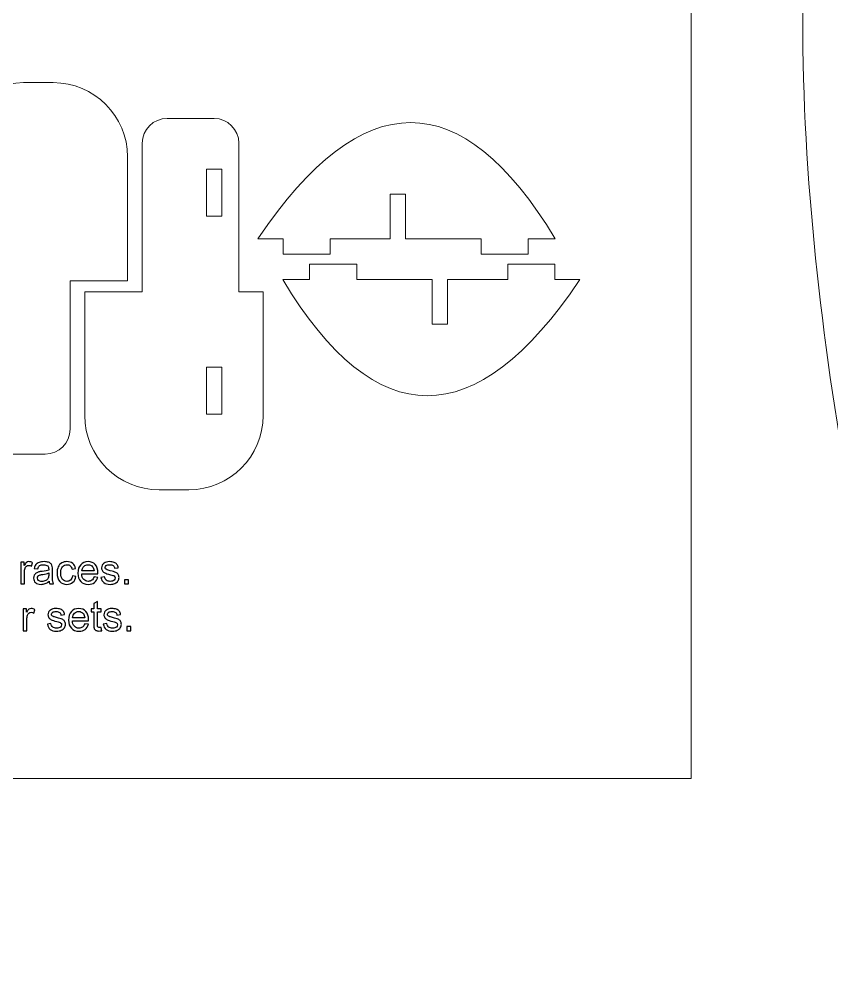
# Model space of a CAD drawing. Header units: millimetres. Extents: x -1420 to -489, y -454 to 898.
# Drawn here: x -1175.1 to -1011, y -453.8 to -260.8 of the extents above; entities that cross this region are included whole.
import ezdxf
from ezdxf.lldxf.tags import DXFTag

# ---------------------------------------------------------------- set-up
doc = ezdxf.new("R2010")
doc.units = ezdxf.units.MM
doc.header["$MEASUREMENT"] = 0
doc.layers.add('Layer 1', color=7, linetype='Continuous')
tags = doc.linetypes.add('New Line1', pattern=[0.3, 0.2, -0.1]).pattern_tags.tags
tags[6:7] = [DXFTag(74, 4), DXFTag(75, 0), DXFTag(340, '0'), DXFTag(46, 1.0), DXFTag(50, 0.0), DXFTag(44, 0.0), DXFTag(45, 0.0)]
tags[4:5] = [DXFTag(74, 4), DXFTag(75, 0), DXFTag(340, '0'), DXFTag(46, 1.0), DXFTag(50, 0.0), DXFTag(44, 0.0), DXFTag(45, 0.0)]

msp = doc.modelspace()

# ---------------------------------------------------------------- linework, layer by layer
at = {"layer": 'Layer 1', "color": 140, "linetype": 'New Line1', "lineweight": 20}
msp.add_lwpolyline([(-1328.9019, -414.1317), (-1039.4477, -414.1317), (-1039.4477, -90.1493), (-1328.9019, -90.1493), (-1328.9019, -414.1317)], close=True, dxfattribs=at)
at = {"layer": 'Layer 1', "color": 1, "lineweight": 20}
msp.add_open_spline([(-986.7467, -453.7659), (-1001.83, -389.4326), (-1016.9134, -325.0992), (-1016.9134, -260.7659), (-1016.9134, -260.7659), (-1016.9134, -196.4326), (-1001.83, -132.0992), (-986.7467, -67.7659)], degree=3, knots=[0, 0, 0, 0, 0.33333333, 0.33333333, 0.33333333, 0.33333333, 1, 1, 1, 1], dxfattribs=at)
at = {"layer": 'Layer 1', "lineweight": 20}
for points, knots in [([(-1189.2019, -313.59), (-1189.2019, -313.59), (-1189.2019, -288.59), (-1189.2019, -288.59), (-1189.2019, -288.59), (-1189.2019, -280.3283), (-1182.4636, -273.59), (-1174.2019, -273.59), (-1174.2019, -273.59), (-1174.2019, -273.59), (-1168.2019, -273.59), (-1168.2019, -273.59), (-1168.2019, -273.59), (-1159.9402, -273.59), (-1153.2019, -280.3283), (-1153.2019, -288.59), (-1153.2019, -288.59), (-1153.2019, -288.59), (-1153.2019, -313.59), (-1153.2019, -313.59)], [0, 0, 0, 0, 0.16666667, 0.16666667, 0.16666667, 0.16666667, 0.33333333, 0.33333333, 0.33333333, 0.33333333, 0.5, 0.5, 0.5, 0.5, 0.66666667, 0.66666667, 0.66666667, 0.66666667, 1, 1, 1, 1]), ([(-1150.2404, -315.8156), (-1150.2404, -315.8156), (-1150.2404, -285.8156), (-1150.2404, -285.8156), (-1150.2404, -285.8156), (-1150.2404, -283.0617), (-1147.9943, -280.8156), (-1145.2404, -280.8156), (-1145.2404, -280.8156), (-1145.2404, -280.8156), (-1135.7404, -280.8156), (-1135.7404, -280.8156), (-1135.7404, -280.8156), (-1132.9865, -280.8156), (-1130.7404, -283.0618), (-1130.7404, -285.8156), (-1130.7404, -285.8156), (-1130.7404, -285.8156), (-1130.7404, -315.8156), (-1130.7404, -315.8156)], [0, 0, 0, 0, 0.16666667, 0.16666667, 0.16666667, 0.16666667, 0.33333333, 0.33333333, 0.33333333, 0.33333333, 0.5, 0.5, 0.5, 0.5, 0.66666667, 0.66666667, 0.66666667, 0.66666667, 1, 1, 1, 1]), ([(-1134.1904, -300.5656), (-1134.1904, -300.5656), (-1137.2904, -300.5656), (-1137.2904, -300.5656), (-1137.2904, -300.5656), (-1137.2904, -300.5656), (-1137.2904, -291.0656), (-1137.2904, -291.0656), (-1137.2904, -291.0656), (-1137.2904, -291.0656), (-1134.1904, -291.0656), (-1134.1904, -291.0656), (-1134.1904, -291.0656), (-1134.1904, -291.0656), (-1134.1904, -300.5656), (-1134.1904, -300.5656)], [0, 0, 0, 0, 0.2, 0.2, 0.2, 0.2, 0.4, 0.4, 0.4, 0.4, 0.6, 0.6, 0.6, 0.6, 1, 1, 1, 1]), ([(-1097.0699, -305.1006), (-1097.0699, -305.1006), (-1097.0699, -296.1006), (-1097.0699, -296.1006), (-1097.0699, -296.1006), (-1097.0699, -296.1006), (-1100.1699, -296.1006), (-1100.1699, -296.1006), (-1100.1699, -296.1006), (-1100.1699, -296.1006), (-1100.1699, -305.1006), (-1100.1699, -305.1006)], [0, 0, 0, 0, 0.25, 0.25, 0.25, 0.25, 0.5, 0.5, 0.5, 0.5, 1, 1, 1, 1]), ([(-1112.3199, -305.1006), (-1112.3199, -305.1006), (-1112.3199, -308.2006), (-1112.3199, -308.2006), (-1112.3199, -308.2006), (-1112.3199, -308.2006), (-1121.8199, -308.2006), (-1121.8199, -308.2006), (-1121.8199, -308.2006), (-1121.8199, -308.2006), (-1121.8199, -305.1006), (-1121.8199, -305.1006)], [0, 0, 0, 0, 0.25, 0.25, 0.25, 0.25, 0.5, 0.5, 0.5, 0.5, 1, 1, 1, 1]), ([(-1072.3199, -305.1006), (-1072.3199, -305.1006), (-1072.3199, -308.2006), (-1072.3199, -308.2006), (-1072.3199, -308.2006), (-1072.3199, -308.2006), (-1081.8199, -308.2006), (-1081.8199, -308.2006), (-1081.8199, -308.2006), (-1081.8199, -308.2006), (-1081.8199, -305.1006), (-1081.8199, -305.1006)], [0, 0, 0, 0, 0.25, 0.25, 0.25, 0.25, 0.5, 0.5, 0.5, 0.5, 1, 1, 1, 1]), ([(-1116.4438, -313.3766), (-1116.4438, -313.3766), (-1116.4438, -310.2766), (-1116.4438, -310.2766), (-1116.4438, -310.2766), (-1116.4438, -310.2766), (-1106.9438, -310.2766), (-1106.9438, -310.2766), (-1106.9438, -310.2766), (-1106.9438, -310.2766), (-1106.9438, -313.3766), (-1106.9438, -313.3766)], [0, 0, 0, 0, 0.25, 0.25, 0.25, 0.25, 0.5, 0.5, 0.5, 0.5, 1, 1, 1, 1]), ([(-1076.4438, -313.3766), (-1076.4438, -313.3766), (-1076.4438, -310.2766), (-1076.4438, -310.2766), (-1076.4438, -310.2766), (-1076.4438, -310.2766), (-1066.9438, -310.2766), (-1066.9438, -310.2766), (-1066.9438, -310.2766), (-1066.9438, -310.2766), (-1066.9438, -313.3766), (-1066.9438, -313.3766)], [0, 0, 0, 0, 0.25, 0.25, 0.25, 0.25, 0.5, 0.5, 0.5, 0.5, 1, 1, 1, 1]), ([(-1164.8017, -313.59), (-1164.8017, -313.59), (-1164.8017, -343.59), (-1164.8017, -343.59), (-1164.8017, -343.59), (-1164.8017, -346.3439), (-1167.0478, -348.59), (-1169.8017, -348.59), (-1169.8017, -348.59), (-1169.8017, -348.59), (-1179.3017, -348.59), (-1179.3017, -348.59), (-1179.3017, -348.59), (-1182.0556, -348.59), (-1184.3017, -346.3438), (-1184.3017, -343.59), (-1184.3017, -343.59), (-1184.3017, -343.59), (-1184.3017, -313.59), (-1184.3017, -313.59)], [0, 0, 0, 0, 0.16666667, 0.16666667, 0.16666667, 0.16666667, 0.33333333, 0.33333333, 0.33333333, 0.33333333, 0.5, 0.5, 0.5, 0.5, 0.66666667, 0.66666667, 0.66666667, 0.66666667, 1, 1, 1, 1]), ([(-1091.6938, -313.3766), (-1091.6938, -313.3766), (-1091.6938, -322.3766), (-1091.6938, -322.3766), (-1091.6938, -322.3766), (-1091.6938, -322.3766), (-1088.5938, -322.3766), (-1088.5938, -322.3766), (-1088.5938, -322.3766), (-1088.5938, -322.3766), (-1088.5938, -313.3766), (-1088.5938, -313.3766)], [0, 0, 0, 0, 0.25, 0.25, 0.25, 0.25, 0.5, 0.5, 0.5, 0.5, 1, 1, 1, 1]), ([(-1125.8402, -315.8156), (-1125.8402, -315.8156), (-1125.8402, -340.8156), (-1125.8402, -340.8156), (-1125.8402, -340.8156), (-1125.8402, -349.0773), (-1132.5785, -355.8156), (-1140.8402, -355.8156), (-1140.8402, -355.8156), (-1140.8402, -355.8156), (-1146.8402, -355.8156), (-1146.8402, -355.8156), (-1146.8402, -355.8156), (-1155.1019, -355.8156), (-1161.8402, -349.0773), (-1161.8402, -340.8156), (-1161.8402, -340.8156), (-1161.8402, -340.8156), (-1161.8402, -315.8156), (-1161.8402, -315.8156)], [0, 0, 0, 0, 0.16666667, 0.16666667, 0.16666667, 0.16666667, 0.33333333, 0.33333333, 0.33333333, 0.33333333, 0.5, 0.5, 0.5, 0.5, 0.66666667, 0.66666667, 0.66666667, 0.66666667, 1, 1, 1, 1]), ([(-1134.1904, -340.5656), (-1134.1904, -340.5656), (-1137.2904, -340.5656), (-1137.2904, -340.5656), (-1137.2904, -340.5656), (-1137.2904, -340.5656), (-1137.2904, -331.0656), (-1137.2904, -331.0656), (-1137.2904, -331.0656), (-1137.2904, -331.0656), (-1134.1904, -331.0656), (-1134.1904, -331.0656), (-1134.1904, -331.0656), (-1134.1904, -331.0656), (-1134.1904, -340.5656), (-1134.1904, -340.5656)], [0, 0, 0, 0, 0.2, 0.2, 0.2, 0.2, 0.4, 0.4, 0.4, 0.4, 0.6, 0.6, 0.6, 0.6, 1, 1, 1, 1])]:
    msp.add_open_spline(points, degree=3, knots=knots, dxfattribs=at)
for points in [[(-1066.8737, -305.1006), (-1085.7833, -273.8366), (-1105.7833, -273.8366), (-1126.8737, -305.1006)], [(-1126.8737, -305.1006), (-1126.8737, -305.1006), (-1121.8199, -305.1006), (-1121.8199, -305.1006)], [(-1112.3199, -305.1006), (-1112.3199, -305.1006), (-1100.1699, -305.1006), (-1100.1699, -305.1006)], [(-1097.0699, -305.1006), (-1097.0699, -305.1006), (-1081.8199, -305.1006), (-1081.8199, -305.1006)], [(-1072.3199, -305.1006), (-1072.3199, -305.1006), (-1066.8737, -305.1006), (-1066.8737, -305.1006)], [(-1164.8017, -313.59), (-1164.8017, -313.59), (-1153.2019, -313.59), (-1153.2019, -313.59)], [(-1116.4438, -313.3766), (-1116.4438, -313.3766), (-1121.89, -313.3766), (-1121.89, -313.3766)], [(-1121.89, -313.3766), (-1102.9804, -344.6406), (-1082.9804, -344.6406), (-1061.89, -313.3766)], [(-1091.6938, -313.3766), (-1091.6938, -313.3766), (-1106.9438, -313.3766), (-1106.9438, -313.3766)], [(-1076.4438, -313.3766), (-1076.4438, -313.3766), (-1088.5938, -313.3766), (-1088.5938, -313.3766)], [(-1061.89, -313.3766), (-1061.89, -313.3766), (-1066.9438, -313.3766), (-1066.9438, -313.3766)], [(-1150.2404, -315.8156), (-1150.2404, -315.8156), (-1161.8402, -315.8156), (-1161.8402, -315.8156)], [(-1125.8402, -315.8156), (-1125.8402, -315.8156), (-1130.7404, -315.8156), (-1130.7404, -315.8156)]]:
    msp.add_open_spline(points, degree=3, dxfattribs=at)
at = {"layer": 'Layer 1', "color": 250}
for points, knots in [([(-1174.7507, -374.8103), (-1174.7507, -374.8103), (-1174.7507, -370.4203), (-1174.7507, -370.4203), (-1174.7507, -370.4203), (-1174.7507, -370.4203), (-1174.0818, -370.4203), (-1174.0818, -370.4203), (-1174.0818, -370.4203), (-1174.0818, -370.4203), (-1174.0818, -371.085), (-1174.0818, -371.085), (-1174.0818, -371.085), (-1173.9111, -370.7745), (-1173.753, -370.5685), (-1173.6077, -370.4697), (-1173.6077, -370.4697), (-1173.4637, -370.3709), (-1173.3043, -370.3201), (-1173.1307, -370.3201), (-1173.1307, -370.3201), (-1172.8795, -370.3201), (-1172.6255, -370.4006), (-1172.3659, -370.56), (-1172.3659, -370.56), (-1172.3659, -370.56), (-1172.6227, -371.2515), (-1172.6227, -371.2515), (-1172.6227, -371.2515), (-1172.8033, -371.1428), (-1172.9854, -371.0892), (-1173.1674, -371.0892), (-1173.1674, -371.0892), (-1173.3311, -371.0892), (-1173.4764, -371.1386), (-1173.6062, -371.2359), (-1173.6062, -371.2359), (-1173.7361, -371.3347), (-1173.8278, -371.4702), (-1173.8828, -371.6438), (-1173.8828, -371.6438), (-1173.9661, -371.9076), (-1174.007, -372.1969), (-1174.007, -372.5116), (-1174.007, -372.5116), (-1174.007, -372.5116), (-1174.007, -374.8103), (-1174.007, -374.8103), (-1174.007, -374.8103), (-1174.007, -374.8103), (-1174.7507, -374.8103), (-1174.7507, -374.8103)], [0, 0, 0, 0, 0.07142857, 0.07142857, 0.07142857, 0.07142857, 0.14285714, 0.14285714, 0.14285714, 0.14285714, 0.21428571, 0.21428571, 0.21428571, 0.21428571, 0.28571429, 0.28571429, 0.28571429, 0.28571429, 0.35714286, 0.35714286, 0.35714286, 0.35714286, 0.42857143, 0.42857143, 0.42857143, 0.42857143, 0.5, 0.5, 0.5, 0.5, 0.57142857, 0.57142857, 0.57142857, 0.57142857, 0.64285714, 0.64285714, 0.64285714, 0.64285714, 0.71428571, 0.71428571, 0.71428571, 0.71428571, 0.78571429, 0.78571429, 0.78571429, 0.78571429, 0.85714286, 0.85714286, 0.85714286, 0.85714286, 1, 1, 1, 1]), ([(-1169.0582, -374.2684), (-1169.3348, -374.5027), (-1169.6001, -374.6678), (-1169.8541, -374.7651), (-1169.8541, -374.7651), (-1170.1095, -374.8611), (-1170.3833, -374.9091), (-1170.6754, -374.9091), (-1170.6754, -374.9091), (-1171.158, -374.9091), (-1171.5277, -374.792), (-1171.7873, -374.5563), (-1171.7873, -374.5563), (-1172.0456, -374.3206), (-1172.1754, -374.0187), (-1172.1754, -373.6532), (-1172.1754, -373.6532), (-1172.1754, -373.4373), (-1172.1274, -373.2411), (-1172.0286, -373.0633), (-1172.0286, -373.0633), (-1171.9313, -372.8855), (-1171.8029, -372.743), (-1171.6448, -372.6358), (-1171.6448, -372.6358), (-1171.4854, -372.5285), (-1171.3076, -372.4467), (-1171.1086, -372.3916), (-1171.1086, -372.3916), (-1170.9632, -372.3535), (-1170.7431, -372.3154), (-1170.4482, -372.2802), (-1170.4482, -372.2802), (-1169.847, -372.2082), (-1169.404, -372.1235), (-1169.1203, -372.0233), (-1169.1203, -372.0233), (-1169.1175, -371.9217), (-1169.1161, -371.8568), (-1169.1161, -371.83), (-1169.1161, -371.83), (-1169.1161, -371.5266), (-1169.1866, -371.3121), (-1169.3278, -371.1894), (-1169.3278, -371.1894), (-1169.5168, -371.02), (-1169.8005, -370.9368), (-1170.1744, -370.9368), (-1170.1744, -370.9368), (-1170.5244, -370.9368), (-1170.7826, -370.9975), (-1170.9505, -371.1202), (-1170.9505, -371.1202), (-1171.1171, -371.243), (-1171.2398, -371.4603), (-1171.3203, -371.7722), (-1171.3203, -371.7722), (-1171.3203, -371.7722), (-1172.047, -371.672), (-1172.047, -371.672), (-1172.047, -371.672), (-1171.9807, -371.3615), (-1171.872, -371.1089), (-1171.721, -370.9184), (-1171.721, -370.9184), (-1171.57, -370.7265), (-1171.3499, -370.5784), (-1171.0634, -370.4753), (-1171.0634, -370.4753), (-1170.777, -370.3723), (-1170.4454, -370.3201), (-1170.0672, -370.3201), (-1170.0672, -370.3201), (-1169.6918, -370.3201), (-1169.3884, -370.3653), (-1169.1542, -370.4528), (-1169.1542, -370.4528), (-1168.9199, -370.5417), (-1168.7478, -370.6517), (-1168.6363, -370.7858), (-1168.6363, -370.7858), (-1168.5262, -370.9199), (-1168.45, -371.0878), (-1168.4049, -371.2924), (-1168.4049, -371.2924), (-1168.3809, -371.4194), (-1168.3682, -371.648), (-1168.3682, -371.9782), (-1168.3682, -371.9782), (-1168.3682, -371.9782), (-1168.3682, -372.9702), (-1168.3682, -372.9702), (-1168.3682, -372.9702), (-1168.3682, -373.6631), (-1168.3527, -374.1005), (-1168.3202, -374.2825), (-1168.3202, -374.2825), (-1168.2892, -374.466), (-1168.2257, -374.6424), (-1168.1325, -374.8103), (-1168.1325, -374.8103), (-1168.1325, -374.8103), (-1168.9101, -374.8103), (-1168.9101, -374.8103), (-1168.9101, -374.8103), (-1168.9863, -374.6565), (-1169.0371, -374.4759), (-1169.0582, -374.2684)], [0, 0, 0, 0, 0.03571429, 0.03571429, 0.03571429, 0.03571429, 0.07142857, 0.07142857, 0.07142857, 0.07142857, 0.10714286, 0.10714286, 0.10714286, 0.10714286, 0.14285714, 0.14285714, 0.14285714, 0.14285714, 0.17857143, 0.17857143, 0.17857143, 0.17857143, 0.21428571, 0.21428571, 0.21428571, 0.21428571, 0.25, 0.25, 0.25, 0.25, 0.28571429, 0.28571429, 0.28571429, 0.28571429, 0.32142857, 0.32142857, 0.32142857, 0.32142857, 0.35714286, 0.35714286, 0.35714286, 0.35714286, 0.39285714, 0.39285714, 0.39285714, 0.39285714, 0.42857143, 0.42857143, 0.42857143, 0.42857143, 0.46428571, 0.46428571, 0.46428571, 0.46428571, 0.5, 0.5, 0.5, 0.5, 0.53571429, 0.53571429, 0.53571429, 0.53571429, 0.57142857, 0.57142857, 0.57142857, 0.57142857, 0.60714286, 0.60714286, 0.60714286, 0.60714286, 0.64285714, 0.64285714, 0.64285714, 0.64285714, 0.67857143, 0.67857143, 0.67857143, 0.67857143, 0.71428571, 0.71428571, 0.71428571, 0.71428571, 0.75, 0.75, 0.75, 0.75, 0.78571429, 0.78571429, 0.78571429, 0.78571429, 0.82142857, 0.82142857, 0.82142857, 0.82142857, 0.85714286, 0.85714286, 0.85714286, 0.85714286, 0.89285714, 0.89285714, 0.89285714, 0.89285714, 0.92857143, 0.92857143, 0.92857143, 0.92857143, 1, 1, 1, 1]), ([(-1164.3493, -373.2016), (-1164.3493, -373.2016), (-1163.6184, -373.2976), (-1163.6184, -373.2976), (-1163.6184, -373.2976), (-1163.6974, -373.8014), (-1163.902, -374.1965), (-1164.2322, -374.4815), (-1164.2322, -374.4815), (-1164.561, -374.7666), (-1164.966, -374.9091), (-1165.4458, -374.9091), (-1165.4458, -374.9091), (-1166.0455, -374.9091), (-1166.5295, -374.7129), (-1166.8936, -374.3206), (-1166.8936, -374.3206), (-1167.2591, -373.9284), (-1167.4425, -373.3653), (-1167.4425, -372.6315), (-1167.4425, -372.6315), (-1167.4425, -372.1574), (-1167.3635, -371.7425), (-1167.2068, -371.3869), (-1167.2068, -371.3869), (-1167.0488, -371.0313), (-1166.8103, -370.7646), (-1166.4886, -370.5868), (-1166.4886, -370.5868), (-1166.1683, -370.409), (-1165.8183, -370.3201), (-1165.4415, -370.3201), (-1165.4415, -370.3201), (-1164.9646, -370.3201), (-1164.5737, -370.4415), (-1164.2717, -370.6828), (-1164.2717, -370.6828), (-1163.9683, -370.9241), (-1163.7736, -371.2656), (-1163.6875, -371.7101), (-1163.6875, -371.7101), (-1163.6875, -371.7101), (-1164.4114, -371.8216), (-1164.4114, -371.8216), (-1164.4114, -371.8216), (-1164.4806, -371.5266), (-1164.6019, -371.3051), (-1164.7769, -371.1555), (-1164.7769, -371.1555), (-1164.9519, -371.0073), (-1165.1635, -370.9326), (-1165.4119, -370.9326), (-1165.4119, -370.9326), (-1165.7873, -370.9326), (-1166.0921, -371.0666), (-1166.3263, -371.3361), (-1166.3263, -371.3361), (-1166.5606, -371.6042), (-1166.6777, -372.029), (-1166.6777, -372.6104), (-1166.6777, -372.6104), (-1166.6777, -373.2002), (-1166.5648, -373.6292), (-1166.3376, -373.8973), (-1166.3376, -373.8973), (-1166.1118, -374.164), (-1165.8169, -374.2981), (-1165.4528, -374.2981), (-1165.4528, -374.2981), (-1165.1607, -374.2981), (-1164.918, -374.2078), (-1164.7219, -374.0285), (-1164.7219, -374.0285), (-1164.5257, -373.8493), (-1164.4015, -373.5742), (-1164.3493, -373.2016)], [0, 0, 0, 0, 0.05, 0.05, 0.05, 0.05, 0.1, 0.1, 0.1, 0.1, 0.15, 0.15, 0.15, 0.15, 0.2, 0.2, 0.2, 0.2, 0.25, 0.25, 0.25, 0.25, 0.3, 0.3, 0.3, 0.3, 0.35, 0.35, 0.35, 0.35, 0.4, 0.4, 0.4, 0.4, 0.45, 0.45, 0.45, 0.45, 0.5, 0.5, 0.5, 0.5, 0.55, 0.55, 0.55, 0.55, 0.6, 0.6, 0.6, 0.6, 0.65, 0.65, 0.65, 0.65, 0.7, 0.7, 0.7, 0.7, 0.75, 0.75, 0.75, 0.75, 0.8, 0.8, 0.8, 0.8, 0.85, 0.85, 0.85, 0.85, 0.9, 0.9, 0.9, 0.9, 1, 1, 1, 1]), ([(-1159.9762, -373.3964), (-1159.9762, -373.3964), (-1159.2072, -373.4909), (-1159.2072, -373.4909), (-1159.2072, -373.4909), (-1159.3285, -373.9411), (-1159.5529, -374.2896), (-1159.8803, -374.538), (-1159.8803, -374.538), (-1160.2091, -374.7849), (-1160.6282, -374.9091), (-1161.1376, -374.9091), (-1161.1376, -374.9091), (-1161.7796, -374.9091), (-1162.2891, -374.7115), (-1162.6644, -374.3164), (-1162.6644, -374.3164), (-1163.0412, -373.9213), (-1163.2289, -373.3667), (-1163.2289, -372.6527), (-1163.2289, -372.6527), (-1163.2289, -371.9133), (-1163.0384, -371.3404), (-1162.6588, -370.9326), (-1162.6588, -370.9326), (-1162.2778, -370.5247), (-1161.7853, -370.3201), (-1161.1785, -370.3201), (-1161.1785, -370.3201), (-1160.5915, -370.3201), (-1160.1117, -370.5205), (-1159.7406, -370.9199), (-1159.7406, -370.9199), (-1159.368, -371.3192), (-1159.1818, -371.8822), (-1159.1818, -372.6061), (-1159.1818, -372.6061), (-1159.1818, -372.6513), (-1159.1832, -372.7176), (-1159.186, -372.8051), (-1159.186, -372.8051), (-1159.186, -372.8051), (-1162.4598, -372.8051), (-1162.4598, -372.8051), (-1162.4598, -372.8051), (-1162.433, -373.2877), (-1162.2961, -373.6574), (-1162.0506, -373.9128), (-1162.0506, -373.9128), (-1161.805, -374.1697), (-1161.5002, -374.2981), (-1161.1333, -374.2981), (-1161.1333, -374.2981), (-1160.861, -374.2981), (-1160.6282, -374.2261), (-1160.4348, -374.0822), (-1160.4348, -374.0822), (-1160.2415, -373.9396), (-1160.0891, -373.711), (-1159.9762, -373.3964)], [0, 0, 0, 0, 0.0625, 0.0625, 0.0625, 0.0625, 0.125, 0.125, 0.125, 0.125, 0.1875, 0.1875, 0.1875, 0.1875, 0.25, 0.25, 0.25, 0.25, 0.3125, 0.3125, 0.3125, 0.3125, 0.375, 0.375, 0.375, 0.375, 0.4375, 0.4375, 0.4375, 0.4375, 0.5, 0.5, 0.5, 0.5, 0.5625, 0.5625, 0.5625, 0.5625, 0.625, 0.625, 0.625, 0.625, 0.6875, 0.6875, 0.6875, 0.6875, 0.75, 0.75, 0.75, 0.75, 0.8125, 0.8125, 0.8125, 0.8125, 0.875, 0.875, 0.875, 0.875, 1, 1, 1, 1]), ([(-1158.5693, -373.4994), (-1158.5693, -373.4994), (-1157.8342, -373.3837), (-1157.8342, -373.3837), (-1157.8342, -373.3837), (-1157.7932, -373.6786), (-1157.6775, -373.9044), (-1157.4884, -374.0624), (-1157.4884, -374.0624), (-1157.3007, -374.219), (-1157.0369, -374.2981), (-1156.6968, -374.2981), (-1156.6968, -374.2981), (-1156.3553, -374.2981), (-1156.1013, -374.2275), (-1155.9362, -374.0892), (-1155.9362, -374.0892), (-1155.7711, -373.9495), (-1155.6878, -373.7858), (-1155.6878, -373.5996), (-1155.6878, -373.5996), (-1155.6878, -373.4302), (-1155.7612, -373.299), (-1155.908, -373.2016), (-1155.908, -373.2016), (-1156.0096, -373.1353), (-1156.2636, -373.052), (-1156.6686, -372.9504), (-1156.6686, -372.9504), (-1157.2133, -372.8122), (-1157.5929, -372.6936), (-1157.8031, -372.592), (-1157.8031, -372.592), (-1158.0134, -372.4918), (-1158.1742, -372.3521), (-1158.2829, -372.1743), (-1158.2829, -372.1743), (-1158.3915, -371.9965), (-1158.4466, -371.8004), (-1158.4466, -371.5859), (-1158.4466, -371.5859), (-1158.4466, -371.3898), (-1158.4014, -371.2091), (-1158.3111, -371.0426), (-1158.3111, -371.0426), (-1158.2222, -370.8747), (-1158.0994, -370.7364), (-1157.9456, -370.6263), (-1157.9456, -370.6263), (-1157.8299, -370.5417), (-1157.6719, -370.4683), (-1157.4729, -370.409), (-1157.4729, -370.409), (-1157.2725, -370.3498), (-1157.058, -370.3201), (-1156.8294, -370.3201), (-1156.8294, -370.3201), (-1156.4851, -370.3201), (-1156.1831, -370.3709), (-1155.9221, -370.4697), (-1155.9221, -370.4697), (-1155.661, -370.5685), (-1155.4691, -370.7025), (-1155.3449, -370.8719), (-1155.3449, -370.8719), (-1155.2208, -371.0426), (-1155.1361, -371.2684), (-1155.0895, -371.552), (-1155.0895, -371.552), (-1155.0895, -371.552), (-1155.8163, -371.6522), (-1155.8163, -371.6522), (-1155.8163, -371.6522), (-1155.8501, -371.4264), (-1155.9461, -371.2501), (-1156.1041, -371.1231), (-1156.1041, -371.1231), (-1156.2622, -370.9961), (-1156.4865, -370.9326), (-1156.7758, -370.9326), (-1156.7758, -370.9326), (-1157.1173, -370.9326), (-1157.3614, -370.989), (-1157.5068, -371.1019), (-1157.5068, -371.1019), (-1157.6535, -371.2148), (-1157.7269, -371.3474), (-1157.7269, -371.4984), (-1157.7269, -371.4984), (-1157.7269, -371.5958), (-1157.6959, -371.6819), (-1157.6352, -371.7595), (-1157.6352, -371.7595), (-1157.5745, -371.8399), (-1157.48, -371.9048), (-1157.3501, -371.9584), (-1157.3501, -371.9584), (-1157.2753, -371.9852), (-1157.0566, -372.0487), (-1156.6926, -372.1475), (-1156.6926, -372.1475), (-1156.1662, -372.2886), (-1155.7993, -372.4029), (-1155.5919, -372.4932), (-1155.5919, -372.4932), (-1155.383, -372.5821), (-1155.2194, -372.7134), (-1155.1008, -372.8841), (-1155.1008, -372.8841), (-1154.9823, -373.0549), (-1154.923, -373.2665), (-1154.923, -373.5205), (-1154.923, -373.5205), (-1154.923, -373.7689), (-1154.9964, -374.0017), (-1155.1403, -374.2219), (-1155.1403, -374.2219), (-1155.2857, -374.4406), (-1155.4945, -374.6099), (-1155.7669, -374.7299), (-1155.7669, -374.7299), (-1156.0392, -374.8498), (-1156.3482, -374.9091), (-1156.6926, -374.9091), (-1156.6926, -374.9091), (-1157.2641, -374.9091), (-1157.6987, -374.7905), (-1157.9978, -374.5535), (-1157.9978, -374.5535), (-1158.297, -374.3164), (-1158.4875, -373.965), (-1158.5693, -373.4994)], [0, 0, 0, 0, 0.02941176, 0.02941176, 0.02941176, 0.02941176, 0.05882353, 0.05882353, 0.05882353, 0.05882353, 0.08823529, 0.08823529, 0.08823529, 0.08823529, 0.11764706, 0.11764706, 0.11764706, 0.11764706, 0.14705882, 0.14705882, 0.14705882, 0.14705882, 0.17647059, 0.17647059, 0.17647059, 0.17647059, 0.20588235, 0.20588235, 0.20588235, 0.20588235, 0.23529412, 0.23529412, 0.23529412, 0.23529412, 0.26470588, 0.26470588, 0.26470588, 0.26470588, 0.29411765, 0.29411765, 0.29411765, 0.29411765, 0.32352941, 0.32352941, 0.32352941, 0.32352941, 0.35294118, 0.35294118, 0.35294118, 0.35294118, 0.38235294, 0.38235294, 0.38235294, 0.38235294, 0.41176471, 0.41176471, 0.41176471, 0.41176471, 0.44117647, 0.44117647, 0.44117647, 0.44117647, 0.47058824, 0.47058824, 0.47058824, 0.47058824, 0.5, 0.5, 0.5, 0.5, 0.52941176, 0.52941176, 0.52941176, 0.52941176, 0.55882353, 0.55882353, 0.55882353, 0.55882353, 0.58823529, 0.58823529, 0.58823529, 0.58823529, 0.61764706, 0.61764706, 0.61764706, 0.61764706, 0.64705882, 0.64705882, 0.64705882, 0.64705882, 0.67647059, 0.67647059, 0.67647059, 0.67647059, 0.70588235, 0.70588235, 0.70588235, 0.70588235, 0.73529412, 0.73529412, 0.73529412, 0.73529412, 0.76470588, 0.76470588, 0.76470588, 0.76470588, 0.79411765, 0.79411765, 0.79411765, 0.79411765, 0.82352941, 0.82352941, 0.82352941, 0.82352941, 0.85294118, 0.85294118, 0.85294118, 0.85294118, 0.88235294, 0.88235294, 0.88235294, 0.88235294, 0.91176471, 0.91176471, 0.91176471, 0.91176471, 0.94117647, 0.94117647, 0.94117647, 0.94117647, 1, 1, 1, 1]), ([(-1162.4189, -372.1927), (-1162.4189, -372.1927), (-1159.9678, -372.1927), (-1159.9678, -372.1927), (-1159.9678, -372.1927), (-1160.0002, -371.8244), (-1160.0948, -371.5464), (-1160.2486, -371.3629), (-1160.2486, -371.3629), (-1160.4856, -371.0765), (-1160.7933, -370.9326), (-1161.17, -370.9326), (-1161.17, -370.9326), (-1161.5115, -370.9326), (-1161.7994, -371.0469), (-1162.0322, -371.2755), (-1162.0322, -371.2755), (-1162.2651, -371.5041), (-1162.3935, -371.8103), (-1162.4189, -372.1927)], [0, 0, 0, 0, 0.16666667, 0.16666667, 0.16666667, 0.16666667, 0.33333333, 0.33333333, 0.33333333, 0.33333333, 0.5, 0.5, 0.5, 0.5, 0.66666667, 0.66666667, 0.66666667, 0.66666667, 1, 1, 1, 1]), ([(-1169.1203, -372.6061), (-1169.3913, -372.7176), (-1169.7962, -372.8107), (-1170.3353, -372.8884), (-1170.3353, -372.8884), (-1170.6415, -372.9321), (-1170.8588, -372.9815), (-1170.9844, -373.0365), (-1170.9844, -373.0365), (-1171.1114, -373.0916), (-1171.2102, -373.172), (-1171.2779, -373.2792), (-1171.2779, -373.2792), (-1171.3471, -373.3851), (-1171.3823, -373.5022), (-1171.3823, -373.632), (-1171.3823, -373.632), (-1171.3823, -373.831), (-1171.3061, -373.9961), (-1171.1566, -374.1287), (-1171.1566, -374.1287), (-1171.007, -374.26), (-1170.7868, -374.3263), (-1170.4976, -374.3263), (-1170.4976, -374.3263), (-1170.2111, -374.3263), (-1169.9557, -374.2642), (-1169.7327, -374.1386), (-1169.7327, -374.1386), (-1169.5098, -374.013), (-1169.3447, -373.8409), (-1169.2403, -373.6236), (-1169.2403, -373.6236), (-1169.1598, -373.4556), (-1169.1203, -373.2073), (-1169.1203, -372.8799), (-1169.1203, -372.8799), (-1169.1203, -372.8799), (-1169.1203, -372.6061), (-1169.1203, -372.6061)], [0, 0, 0, 0, 0.09090909, 0.09090909, 0.09090909, 0.09090909, 0.18181818, 0.18181818, 0.18181818, 0.18181818, 0.27272727, 0.27272727, 0.27272727, 0.27272727, 0.36363636, 0.36363636, 0.36363636, 0.36363636, 0.45454545, 0.45454545, 0.45454545, 0.45454545, 0.54545455, 0.54545455, 0.54545455, 0.54545455, 0.63636364, 0.63636364, 0.63636364, 0.63636364, 0.72727273, 0.72727273, 0.72727273, 0.72727273, 0.81818182, 0.81818182, 0.81818182, 0.81818182, 1, 1, 1, 1]), ([(-1153.8279, -374.8103), (-1153.8279, -374.8103), (-1153.8279, -373.9622), (-1153.8279, -373.9622), (-1153.8279, -373.9622), (-1153.8279, -373.9622), (-1152.9799, -373.9622), (-1152.9799, -373.9622), (-1152.9799, -373.9622), (-1152.9799, -373.9622), (-1152.9799, -374.8103), (-1152.9799, -374.8103), (-1152.9799, -374.8103), (-1152.9799, -374.8103), (-1153.8279, -374.8103), (-1153.8279, -374.8103)], [0, 0, 0, 0, 0.2, 0.2, 0.2, 0.2, 0.4, 0.4, 0.4, 0.4, 0.6, 0.6, 0.6, 0.6, 1, 1, 1, 1]), ([(-1174.2753, -384.269), (-1174.2753, -384.269), (-1174.2753, -379.879), (-1174.2753, -379.879), (-1174.2753, -379.879), (-1174.2753, -379.879), (-1173.6064, -379.879), (-1173.6064, -379.879), (-1173.6064, -379.879), (-1173.6064, -379.879), (-1173.6064, -380.5437), (-1173.6064, -380.5437), (-1173.6064, -380.5437), (-1173.4357, -380.2332), (-1173.2776, -380.0272), (-1173.1323, -379.9284), (-1173.1323, -379.9284), (-1172.9883, -379.8296), (-1172.8289, -379.7788), (-1172.6553, -379.7788), (-1172.6553, -379.7788), (-1172.4041, -379.7788), (-1172.1501, -379.8593), (-1171.8905, -380.0187), (-1171.8905, -380.0187), (-1171.8905, -380.0187), (-1172.1473, -380.7102), (-1172.1473, -380.7102), (-1172.1473, -380.7102), (-1172.3279, -380.6015), (-1172.51, -380.5479), (-1172.692, -380.5479), (-1172.692, -380.5479), (-1172.8557, -380.5479), (-1173.001, -380.5973), (-1173.1308, -380.6946), (-1173.1308, -380.6946), (-1173.2607, -380.7934), (-1173.3524, -380.9289), (-1173.4074, -381.1025), (-1173.4074, -381.1025), (-1173.4907, -381.3663), (-1173.5316, -381.6556), (-1173.5316, -381.9703), (-1173.5316, -381.9703), (-1173.5316, -381.9703), (-1173.5316, -384.269), (-1173.5316, -384.269), (-1173.5316, -384.269), (-1173.5316, -384.269), (-1174.2753, -384.269), (-1174.2753, -384.269)], [0, 0, 0, 0, 0.07142857, 0.07142857, 0.07142857, 0.07142857, 0.14285714, 0.14285714, 0.14285714, 0.14285714, 0.21428571, 0.21428571, 0.21428571, 0.21428571, 0.28571429, 0.28571429, 0.28571429, 0.28571429, 0.35714286, 0.35714286, 0.35714286, 0.35714286, 0.42857143, 0.42857143, 0.42857143, 0.42857143, 0.5, 0.5, 0.5, 0.5, 0.57142857, 0.57142857, 0.57142857, 0.57142857, 0.64285714, 0.64285714, 0.64285714, 0.64285714, 0.71428571, 0.71428571, 0.71428571, 0.71428571, 0.78571429, 0.78571429, 0.78571429, 0.78571429, 0.85714286, 0.85714286, 0.85714286, 0.85714286, 1, 1, 1, 1]), ([(-1169.3928, -382.9581), (-1169.3928, -382.9581), (-1168.6577, -382.8424), (-1168.6577, -382.8424), (-1168.6577, -382.8424), (-1168.6167, -383.1373), (-1168.501, -383.3631), (-1168.3119, -383.5211), (-1168.3119, -383.5211), (-1168.1242, -383.6777), (-1167.8604, -383.7568), (-1167.5203, -383.7568), (-1167.5203, -383.7568), (-1167.1788, -383.7568), (-1166.9248, -383.6862), (-1166.7597, -383.5479), (-1166.7597, -383.5479), (-1166.5946, -383.4082), (-1166.5113, -383.2445), (-1166.5113, -383.0583), (-1166.5113, -383.0583), (-1166.5113, -382.8889), (-1166.5847, -382.7577), (-1166.7315, -382.6603), (-1166.7315, -382.6603), (-1166.8331, -382.594), (-1167.0871, -382.5107), (-1167.4921, -382.4091), (-1167.4921, -382.4091), (-1168.0368, -382.2709), (-1168.4164, -382.1523), (-1168.6266, -382.0507), (-1168.6266, -382.0507), (-1168.8369, -381.9505), (-1168.9977, -381.8108), (-1169.1064, -381.633), (-1169.1064, -381.633), (-1169.215, -381.4552), (-1169.2701, -381.2591), (-1169.2701, -381.0446), (-1169.2701, -381.0446), (-1169.2701, -380.8485), (-1169.2249, -380.6678), (-1169.1346, -380.5013), (-1169.1346, -380.5013), (-1169.0457, -380.3334), (-1168.9229, -380.1951), (-1168.7691, -380.085), (-1168.7691, -380.085), (-1168.6534, -380.0004), (-1168.4954, -379.927), (-1168.2964, -379.8677), (-1168.2964, -379.8677), (-1168.096, -379.8085), (-1167.8815, -379.7788), (-1167.6529, -379.7788), (-1167.6529, -379.7788), (-1167.3086, -379.7788), (-1167.0066, -379.8296), (-1166.7456, -379.9284), (-1166.7456, -379.9284), (-1166.4845, -380.0272), (-1166.2926, -380.1612), (-1166.1684, -380.3306), (-1166.1684, -380.3306), (-1166.0443, -380.5013), (-1165.9596, -380.7271), (-1165.913, -381.0107), (-1165.913, -381.0107), (-1165.913, -381.0107), (-1166.6398, -381.1109), (-1166.6398, -381.1109), (-1166.6398, -381.1109), (-1166.6736, -380.8851), (-1166.7696, -380.7088), (-1166.9276, -380.5818), (-1166.9276, -380.5818), (-1167.0857, -380.4548), (-1167.31, -380.3913), (-1167.5993, -380.3913), (-1167.5993, -380.3913), (-1167.9408, -380.3913), (-1168.1849, -380.4477), (-1168.3303, -380.5606), (-1168.3303, -380.5606), (-1168.477, -380.6735), (-1168.5504, -380.8061), (-1168.5504, -380.9571), (-1168.5504, -380.9571), (-1168.5504, -381.0545), (-1168.5194, -381.1406), (-1168.4587, -381.2182), (-1168.4587, -381.2182), (-1168.398, -381.2986), (-1168.3035, -381.3635), (-1168.1736, -381.4171), (-1168.1736, -381.4171), (-1168.0988, -381.4439), (-1167.8801, -381.5074), (-1167.5161, -381.6062), (-1167.5161, -381.6062), (-1166.9897, -381.7473), (-1166.6228, -381.8616), (-1166.4154, -381.9519), (-1166.4154, -381.9519), (-1166.2065, -382.0408), (-1166.0429, -382.1721), (-1165.9243, -382.3428), (-1165.9243, -382.3428), (-1165.8058, -382.5136), (-1165.7465, -382.7252), (-1165.7465, -382.9792), (-1165.7465, -382.9792), (-1165.7465, -383.2276), (-1165.8199, -383.4604), (-1165.9638, -383.6806), (-1165.9638, -383.6806), (-1166.1092, -383.8993), (-1166.318, -384.0686), (-1166.5904, -384.1886), (-1166.5904, -384.1886), (-1166.8627, -384.3085), (-1167.1717, -384.3678), (-1167.5161, -384.3678), (-1167.5161, -384.3678), (-1168.0876, -384.3678), (-1168.5222, -384.2492), (-1168.8213, -384.0122), (-1168.8213, -384.0122), (-1169.1205, -383.7751), (-1169.311, -383.4237), (-1169.3928, -382.9581)], [0, 0, 0, 0, 0.02941176, 0.02941176, 0.02941176, 0.02941176, 0.05882353, 0.05882353, 0.05882353, 0.05882353, 0.08823529, 0.08823529, 0.08823529, 0.08823529, 0.11764706, 0.11764706, 0.11764706, 0.11764706, 0.14705882, 0.14705882, 0.14705882, 0.14705882, 0.17647059, 0.17647059, 0.17647059, 0.17647059, 0.20588235, 0.20588235, 0.20588235, 0.20588235, 0.23529412, 0.23529412, 0.23529412, 0.23529412, 0.26470588, 0.26470588, 0.26470588, 0.26470588, 0.29411765, 0.29411765, 0.29411765, 0.29411765, 0.32352941, 0.32352941, 0.32352941, 0.32352941, 0.35294118, 0.35294118, 0.35294118, 0.35294118, 0.38235294, 0.38235294, 0.38235294, 0.38235294, 0.41176471, 0.41176471, 0.41176471, 0.41176471, 0.44117647, 0.44117647, 0.44117647, 0.44117647, 0.47058824, 0.47058824, 0.47058824, 0.47058824, 0.5, 0.5, 0.5, 0.5, 0.52941176, 0.52941176, 0.52941176, 0.52941176, 0.55882353, 0.55882353, 0.55882353, 0.55882353, 0.58823529, 0.58823529, 0.58823529, 0.58823529, 0.61764706, 0.61764706, 0.61764706, 0.61764706, 0.64705882, 0.64705882, 0.64705882, 0.64705882, 0.67647059, 0.67647059, 0.67647059, 0.67647059, 0.70588235, 0.70588235, 0.70588235, 0.70588235, 0.73529412, 0.73529412, 0.73529412, 0.73529412, 0.76470588, 0.76470588, 0.76470588, 0.76470588, 0.79411765, 0.79411765, 0.79411765, 0.79411765, 0.82352941, 0.82352941, 0.82352941, 0.82352941, 0.85294118, 0.85294118, 0.85294118, 0.85294118, 0.88235294, 0.88235294, 0.88235294, 0.88235294, 0.91176471, 0.91176471, 0.91176471, 0.91176471, 0.94117647, 0.94117647, 0.94117647, 0.94117647, 1, 1, 1, 1]), ([(-1161.8574, -382.8551), (-1161.8574, -382.8551), (-1161.0884, -382.9496), (-1161.0884, -382.9496), (-1161.0884, -382.9496), (-1161.2097, -383.3998), (-1161.4341, -383.7483), (-1161.7615, -383.9967), (-1161.7615, -383.9967), (-1162.0903, -384.2436), (-1162.5094, -384.3678), (-1163.0188, -384.3678), (-1163.0188, -384.3678), (-1163.6608, -384.3678), (-1164.1703, -384.1702), (-1164.5456, -383.7751), (-1164.5456, -383.7751), (-1164.9224, -383.38), (-1165.1101, -382.8254), (-1165.1101, -382.1114), (-1165.1101, -382.1114), (-1165.1101, -381.372), (-1164.9196, -380.7991), (-1164.54, -380.3913), (-1164.54, -380.3913), (-1164.159, -379.9834), (-1163.6665, -379.7788), (-1163.0597, -379.7788), (-1163.0597, -379.7788), (-1162.4727, -379.7788), (-1161.9929, -379.9792), (-1161.6218, -380.3786), (-1161.6218, -380.3786), (-1161.2492, -380.7779), (-1161.063, -381.3409), (-1161.063, -382.0648), (-1161.063, -382.0648), (-1161.063, -382.11), (-1161.0644, -382.1763), (-1161.0672, -382.2638), (-1161.0672, -382.2638), (-1161.0672, -382.2638), (-1164.341, -382.2638), (-1164.341, -382.2638), (-1164.341, -382.2638), (-1164.3142, -382.7464), (-1164.1773, -383.1161), (-1163.9318, -383.3715), (-1163.9318, -383.3715), (-1163.6862, -383.6284), (-1163.3814, -383.7568), (-1163.0145, -383.7568), (-1163.0145, -383.7568), (-1162.7422, -383.7568), (-1162.5094, -383.6848), (-1162.316, -383.5409), (-1162.316, -383.5409), (-1162.1227, -383.3983), (-1161.9703, -383.1697), (-1161.8574, -382.8551)], [0, 0, 0, 0, 0.0625, 0.0625, 0.0625, 0.0625, 0.125, 0.125, 0.125, 0.125, 0.1875, 0.1875, 0.1875, 0.1875, 0.25, 0.25, 0.25, 0.25, 0.3125, 0.3125, 0.3125, 0.3125, 0.375, 0.375, 0.375, 0.375, 0.4375, 0.4375, 0.4375, 0.4375, 0.5, 0.5, 0.5, 0.5, 0.5625, 0.5625, 0.5625, 0.5625, 0.625, 0.625, 0.625, 0.625, 0.6875, 0.6875, 0.6875, 0.6875, 0.75, 0.75, 0.75, 0.75, 0.8125, 0.8125, 0.8125, 0.8125, 0.875, 0.875, 0.875, 0.875, 1, 1, 1, 1]), ([(-1158.5286, -383.603), (-1158.5286, -383.603), (-1158.4214, -384.2605), (-1158.4214, -384.2605), (-1158.4214, -384.2605), (-1158.6302, -384.3043), (-1158.8179, -384.3269), (-1158.983, -384.3269), (-1158.983, -384.3269), (-1159.2539, -384.3269), (-1159.4628, -384.2845), (-1159.6123, -384.1984), (-1159.6123, -384.1984), (-1159.7605, -384.1138), (-1159.8649, -384.0009), (-1159.9256, -383.8612), (-1159.9256, -383.8612), (-1159.9863, -383.7229), (-1160.0173, -383.4294), (-1160.0173, -382.9835), (-1160.0173, -382.9835), (-1160.0173, -382.9835), (-1160.0173, -380.4576), (-1160.0173, -380.4576), (-1160.0173, -380.4576), (-1160.0173, -380.4576), (-1160.5634, -380.4576), (-1160.5634, -380.4576), (-1160.5634, -380.4576), (-1160.5634, -380.4576), (-1160.5634, -379.879), (-1160.5634, -379.879), (-1160.5634, -379.879), (-1160.5634, -379.879), (-1160.0173, -379.879), (-1160.0173, -379.879), (-1160.0173, -379.879), (-1160.0173, -379.879), (-1160.0173, -378.791), (-1160.0173, -378.791), (-1160.0173, -378.791), (-1160.0173, -378.791), (-1159.2765, -378.3451), (-1159.2765, -378.3451), (-1159.2765, -378.3451), (-1159.2765, -378.3451), (-1159.2765, -379.879), (-1159.2765, -379.879), (-1159.2765, -379.879), (-1159.2765, -379.879), (-1158.5286, -379.879), (-1158.5286, -379.879), (-1158.5286, -379.879), (-1158.5286, -379.879), (-1158.5286, -380.4576), (-1158.5286, -380.4576), (-1158.5286, -380.4576), (-1158.5286, -380.4576), (-1159.2765, -380.4576), (-1159.2765, -380.4576), (-1159.2765, -380.4576), (-1159.2765, -380.4576), (-1159.2765, -383.0244), (-1159.2765, -383.0244), (-1159.2765, -383.0244), (-1159.2765, -383.2375), (-1159.2638, -383.3729), (-1159.2384, -383.4336), (-1159.2384, -383.4336), (-1159.2116, -383.4943), (-1159.1692, -383.5423), (-1159.11, -383.579), (-1159.11, -383.579), (-1159.0507, -383.6142), (-1158.966, -383.6326), (-1158.856, -383.6326), (-1158.856, -383.6326), (-1158.7727, -383.6326), (-1158.6641, -383.6227), (-1158.5286, -383.603)], [0, 0, 0, 0, 0.04761905, 0.04761905, 0.04761905, 0.04761905, 0.0952381, 0.0952381, 0.0952381, 0.0952381, 0.14285714, 0.14285714, 0.14285714, 0.14285714, 0.19047619, 0.19047619, 0.19047619, 0.19047619, 0.23809524, 0.23809524, 0.23809524, 0.23809524, 0.28571429, 0.28571429, 0.28571429, 0.28571429, 0.33333333, 0.33333333, 0.33333333, 0.33333333, 0.38095238, 0.38095238, 0.38095238, 0.38095238, 0.42857143, 0.42857143, 0.42857143, 0.42857143, 0.47619048, 0.47619048, 0.47619048, 0.47619048, 0.52380952, 0.52380952, 0.52380952, 0.52380952, 0.57142857, 0.57142857, 0.57142857, 0.57142857, 0.61904762, 0.61904762, 0.61904762, 0.61904762, 0.66666667, 0.66666667, 0.66666667, 0.66666667, 0.71428571, 0.71428571, 0.71428571, 0.71428571, 0.76190476, 0.76190476, 0.76190476, 0.76190476, 0.80952381, 0.80952381, 0.80952381, 0.80952381, 0.85714286, 0.85714286, 0.85714286, 0.85714286, 0.9047619, 0.9047619, 0.9047619, 0.9047619, 1, 1, 1, 1]), ([(-1158.0982, -382.9581), (-1158.0982, -382.9581), (-1157.3631, -382.8424), (-1157.3631, -382.8424), (-1157.3631, -382.8424), (-1157.3221, -383.1373), (-1157.2064, -383.3631), (-1157.0173, -383.5211), (-1157.0173, -383.5211), (-1156.8296, -383.6777), (-1156.5658, -383.7568), (-1156.2257, -383.7568), (-1156.2257, -383.7568), (-1155.8842, -383.7568), (-1155.6302, -383.6862), (-1155.4651, -383.5479), (-1155.4651, -383.5479), (-1155.3, -383.4082), (-1155.2167, -383.2445), (-1155.2167, -383.0583), (-1155.2167, -383.0583), (-1155.2167, -382.8889), (-1155.2901, -382.7577), (-1155.4369, -382.6603), (-1155.4369, -382.6603), (-1155.5385, -382.594), (-1155.7925, -382.5107), (-1156.1975, -382.4091), (-1156.1975, -382.4091), (-1156.7422, -382.2709), (-1157.1218, -382.1523), (-1157.332, -382.0507), (-1157.332, -382.0507), (-1157.5423, -381.9505), (-1157.7031, -381.8108), (-1157.8118, -381.633), (-1157.8118, -381.633), (-1157.9204, -381.4552), (-1157.9755, -381.2591), (-1157.9755, -381.0446), (-1157.9755, -381.0446), (-1157.9755, -380.8485), (-1157.9303, -380.6678), (-1157.84, -380.5013), (-1157.84, -380.5013), (-1157.7511, -380.3334), (-1157.6283, -380.1951), (-1157.4745, -380.085), (-1157.4745, -380.085), (-1157.3588, -380.0004), (-1157.2008, -379.927), (-1157.0018, -379.8677), (-1157.0018, -379.8677), (-1156.8014, -379.8085), (-1156.5869, -379.7788), (-1156.3583, -379.7788), (-1156.3583, -379.7788), (-1156.014, -379.7788), (-1155.712, -379.8296), (-1155.451, -379.9284), (-1155.451, -379.9284), (-1155.1899, -380.0272), (-1154.998, -380.1612), (-1154.8738, -380.3306), (-1154.8738, -380.3306), (-1154.7497, -380.5013), (-1154.665, -380.7271), (-1154.6184, -381.0107), (-1154.6184, -381.0107), (-1154.6184, -381.0107), (-1155.3452, -381.1109), (-1155.3452, -381.1109), (-1155.3452, -381.1109), (-1155.379, -380.8851), (-1155.475, -380.7088), (-1155.633, -380.5818), (-1155.633, -380.5818), (-1155.7911, -380.4548), (-1156.0154, -380.3913), (-1156.3047, -380.3913), (-1156.3047, -380.3913), (-1156.6462, -380.3913), (-1156.8903, -380.4477), (-1157.0357, -380.5606), (-1157.0357, -380.5606), (-1157.1824, -380.6735), (-1157.2558, -380.8061), (-1157.2558, -380.9571), (-1157.2558, -380.9571), (-1157.2558, -381.0545), (-1157.2248, -381.1406), (-1157.1641, -381.2182), (-1157.1641, -381.2182), (-1157.1034, -381.2986), (-1157.0089, -381.3635), (-1156.879, -381.4171), (-1156.879, -381.4171), (-1156.8042, -381.4439), (-1156.5855, -381.5074), (-1156.2215, -381.6062), (-1156.2215, -381.6062), (-1155.6951, -381.7473), (-1155.3282, -381.8616), (-1155.1208, -381.9519), (-1155.1208, -381.9519), (-1154.9119, -382.0408), (-1154.7483, -382.1721), (-1154.6297, -382.3428), (-1154.6297, -382.3428), (-1154.5112, -382.5136), (-1154.4519, -382.7252), (-1154.4519, -382.9792), (-1154.4519, -382.9792), (-1154.4519, -383.2276), (-1154.5253, -383.4604), (-1154.6692, -383.6806), (-1154.6692, -383.6806), (-1154.8146, -383.8993), (-1155.0234, -384.0686), (-1155.2958, -384.1886), (-1155.2958, -384.1886), (-1155.5681, -384.3085), (-1155.8771, -384.3678), (-1156.2215, -384.3678), (-1156.2215, -384.3678), (-1156.793, -384.3678), (-1157.2276, -384.2492), (-1157.5267, -384.0122), (-1157.5267, -384.0122), (-1157.8259, -383.7751), (-1158.0164, -383.4237), (-1158.0982, -382.9581)], [0, 0, 0, 0, 0.02941176, 0.02941176, 0.02941176, 0.02941176, 0.05882353, 0.05882353, 0.05882353, 0.05882353, 0.08823529, 0.08823529, 0.08823529, 0.08823529, 0.11764706, 0.11764706, 0.11764706, 0.11764706, 0.14705882, 0.14705882, 0.14705882, 0.14705882, 0.17647059, 0.17647059, 0.17647059, 0.17647059, 0.20588235, 0.20588235, 0.20588235, 0.20588235, 0.23529412, 0.23529412, 0.23529412, 0.23529412, 0.26470588, 0.26470588, 0.26470588, 0.26470588, 0.29411765, 0.29411765, 0.29411765, 0.29411765, 0.32352941, 0.32352941, 0.32352941, 0.32352941, 0.35294118, 0.35294118, 0.35294118, 0.35294118, 0.38235294, 0.38235294, 0.38235294, 0.38235294, 0.41176471, 0.41176471, 0.41176471, 0.41176471, 0.44117647, 0.44117647, 0.44117647, 0.44117647, 0.47058824, 0.47058824, 0.47058824, 0.47058824, 0.5, 0.5, 0.5, 0.5, 0.52941176, 0.52941176, 0.52941176, 0.52941176, 0.55882353, 0.55882353, 0.55882353, 0.55882353, 0.58823529, 0.58823529, 0.58823529, 0.58823529, 0.61764706, 0.61764706, 0.61764706, 0.61764706, 0.64705882, 0.64705882, 0.64705882, 0.64705882, 0.67647059, 0.67647059, 0.67647059, 0.67647059, 0.70588235, 0.70588235, 0.70588235, 0.70588235, 0.73529412, 0.73529412, 0.73529412, 0.73529412, 0.76470588, 0.76470588, 0.76470588, 0.76470588, 0.79411765, 0.79411765, 0.79411765, 0.79411765, 0.82352941, 0.82352941, 0.82352941, 0.82352941, 0.85294118, 0.85294118, 0.85294118, 0.85294118, 0.88235294, 0.88235294, 0.88235294, 0.88235294, 0.91176471, 0.91176471, 0.91176471, 0.91176471, 0.94117647, 0.94117647, 0.94117647, 0.94117647, 1, 1, 1, 1]), ([(-1164.3001, -381.6514), (-1164.3001, -381.6514), (-1161.849, -381.6514), (-1161.849, -381.6514), (-1161.849, -381.6514), (-1161.8814, -381.2831), (-1161.976, -381.0051), (-1162.1298, -380.8216), (-1162.1298, -380.8216), (-1162.3668, -380.5352), (-1162.6745, -380.3913), (-1163.0512, -380.3913), (-1163.0512, -380.3913), (-1163.3927, -380.3913), (-1163.6806, -380.5056), (-1163.9134, -380.7342), (-1163.9134, -380.7342), (-1164.1463, -380.9628), (-1164.2747, -381.269), (-1164.3001, -381.6514)], [0, 0, 0, 0, 0.16666667, 0.16666667, 0.16666667, 0.16666667, 0.33333333, 0.33333333, 0.33333333, 0.33333333, 0.5, 0.5, 0.5, 0.5, 0.66666667, 0.66666667, 0.66666667, 0.66666667, 1, 1, 1, 1]), ([(-1153.3568, -384.269), (-1153.3568, -384.269), (-1153.3568, -383.4209), (-1153.3568, -383.4209), (-1153.3568, -383.4209), (-1153.3568, -383.4209), (-1152.5088, -383.4209), (-1152.5088, -383.4209), (-1152.5088, -383.4209), (-1152.5088, -383.4209), (-1152.5088, -384.269), (-1152.5088, -384.269), (-1152.5088, -384.269), (-1152.5088, -384.269), (-1153.3568, -384.269), (-1153.3568, -384.269)], [0, 0, 0, 0, 0.2, 0.2, 0.2, 0.2, 0.4, 0.4, 0.4, 0.4, 0.6, 0.6, 0.6, 0.6, 1, 1, 1, 1])]:
    msp.add_open_spline(points, degree=3, knots=knots, dxfattribs=at)

doc.saveas('drawing.dxf')
